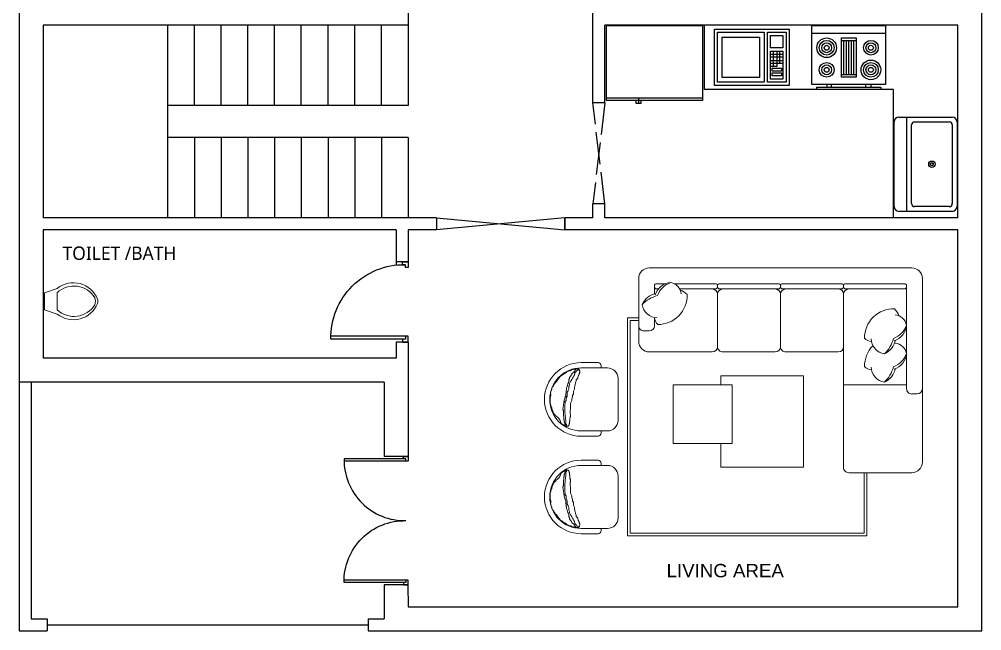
# Model space of a CAD drawing. Header units: inches. Extents: x 683 to 1043, y 445 to 817.
# Drawn here: x 683.5 to 1043.5, y 445.2 to 674 of the extents above; entities that cross this region are included whole.
import ezdxf

# ---------------------------------------------------------------- set-up
doc = ezdxf.new("R2010")
doc.units = ezdxf.units.IN
doc.header["$MEASUREMENT"] = 0
doc.linetypes.add('ACAD_ISO02W100', pattern=[15, 12, -3])
for name, color, linetype, lineweight in [('ceiling', 144, 'Continuous', 18), ('FURN', 191, 'Continuous', 13), ('revised plan$0$fixtures', 67, 'Continuous', 5)]:
    doc.layers.add(name, color=color, linetype=linetype, lineweight=lineweight)
for name, color, linetype in [('DOOR', 3, 'Continuous'), ('stair', 203, 'Continuous'), ('TEXT', 11, 'Continuous')]:
    doc.layers.add(name, color=color, linetype=linetype)
doc.layers.add('wall', color=70, linetype='Continuous', plot=False)
doc.styles.get("Standard").update_dxf_attribs({"font": 'arial.ttf'})

# ---------------------------------------------------------------- blocks, each defined once
blk = doc.blocks.new('121')
for p, q in [((72.05, 349.04), (72.05, 346.04)), ((73.55, 349.04), (72.05, 349.04)), ((73.55, 347.54), (73.55, 349.04)), ((72.05, 346.04), (75.05, 346.04)), ((75.05, 347.54), (73.55, 347.54)), ((75.05, 346.04), (75.05, 347.54))]:
    blk.add_line(p, q)
blk = doc.blocks.new('222')
for p, q in [((235.05, 347.54), (235.05, 386.54)), ((236.55, 347.54), (236.55, 386.54))]:
    blk.add_line(p, q)
blk.add_arc((235.8, 348.29), 38.26, 88.8767, 181.1233)
blk = doc.blocks.new('1.2')
at = {"layer": 'DOOR', "yscale": 0.7142857142855983, "zscale": 0.7142857142855983, "rotation": 270}
for name, p, xscale in [('121', (3458.44, 3468.09), 0.7142857142855983), ('222', (3458.44, 3246.59), -0.7142857142855983), ('121', (3458.44, 3335.16), -0.7142857142855983)]:
    blk.add_blockref(name, p, dxfattribs=dict(at, xscale=xscale))
blk = doc.blocks.new('revised plan$0$w.c')
at = {"layer": 'revised plan$0$fixtures'}
for p, q in [((11.05, -0.16), (6.25, 1.44)), ((6.25, -6.56), (6.25, -0.16)), ((11.05, -0.16), (11.05, -6.56)), ((11.05, -6.56), (6.25, -8.16))]:
    blk.add_line(p, q, dxfattribs=at)
for centre, radius, start, end in [((0.19, -6.18), 9.74, 51.4691, 157.9714), ((0, -6.72), 9.06, 46.3677, 148.9468), ((-5.75, -3.36), 3.2, 164.8605, 195.1395), ((-4.85, -3.36), 3.2, 155.7318, 204.2682), ((0.19, -0.54), 9.74, 202.0284, 308.5307), ((0, 0), 9.06, 211.053, 313.6321)]:
    blk.add_arc(centre, radius, start, end, dxfattribs=at)
blk = doc.blocks.new('HG')
for p, q in [((34014.5, -5516.49), (34030.22, -5516.49)), ((34010.57, -5530.25), (34010.57, -5520.42)), ((34034.15, -5530.25), (34034.15, -5520.42)), ((34008.6, -5530.25), (34008.6, -5523.96)), ((34009.78, -5522.78), (34010.57, -5522.78)), ((34034.15, -5522.78), (34034.93, -5522.78)), ((34036.11, -5523.96), (34036.11, -5530.25)), ((34010.84, -5531.15), (34010.84, -5531.06)), ((34010.93, -5531.32), (34010.84, -5531.15)), ((34010.84, -5531.32), (34010.93, -5531.15)), ((34010.84, -5531.49), (34010.84, -5531.32)), ((34010.93, -5531.15), (34011.27, -5530.97)), ((34010.93, -5531.15), (34011.1, -5531.32)), ((34010.93, -5531.83), (34010.93, -5531.32)), ((34011.02, -5532.01), (34010.93, -5531.83)), ((34010.93, -5532.18), (34010.93, -5532.09)), ((34011.1, -5532.26), (34010.93, -5532.18)), ((34011.02, -5532.69), (34011.02, -5532.01)), ((34011.1, -5532.87), (34011.02, -5532.69)), ((34011.1, -5531.32), (34011.27, -5531.4)), ((34011.27, -5532.35), (34011.1, -5532.26)), ((34011.1, -5533.21), (34011.1, -5532.87)), ((34011.27, -5530.97), (34011.45, -5530.89)), ((34011.27, -5531.4), (34011.36, -5531.58)), ((34011.45, -5532.52), (34011.27, -5532.35)), ((34011.36, -5531.58), (34011.45, -5531.75)), ((34011.45, -5530.89), (34011.62, -5530.89)), ((34011.45, -5531.75), (34011.62, -5531.83)), ((34011.62, -5532.61), (34011.45, -5532.52)), ((34011.62, -5530.89), (34011.79, -5530.8)), ((34011.62, -5531.83), (34011.7, -5532.01)), ((34011.79, -5532.78), (34011.62, -5532.61)), ((34011.7, -5532.01), (34011.96, -5532.18)), ((34011.79, -5530.8), (34012.31, -5530.8)), ((34011.96, -5532.87), (34011.79, -5532.78)), ((34011.96, -5532.18), (34012.13, -5532.35)), ((34012.13, -5532.95), (34011.96, -5532.87)), ((34012.13, -5532.35), (34012.31, -5532.52)), ((34012.22, -5533.14), (34012.13, -5532.95)), ((34012.39, -5533.31), (34012.22, -5533.14)), ((34012.31, -5530.8), (34012.48, -5530.89)), ((34012.31, -5532.52), (34012.48, -5532.61)), ((34012.48, -5530.89), (34012.65, -5530.89)), ((34012.48, -5532.61), (34012.74, -5532.69)), ((34012.65, -5530.89), (34012.82, -5530.97)), ((34012.74, -5532.69), (34012.91, -5532.78)), ((34012.82, -5530.97), (34012.99, -5531.06)), ((34012.91, -5532.78), (34013.17, -5532.78)), ((34012.99, -5531.06), (34013.17, -5531.06)), ((34013.17, -5531.06), (34013.34, -5531.23)), ((34013.17, -5532.78), (34013.34, -5532.87)), ((34013.34, -5531.23), (34013.51, -5531.32)), ((34013.34, -5532.87), (34013.51, -5532.95)), ((34013.51, -5531.32), (34013.68, -5531.4)), ((34013.51, -5532.95), (34013.68, -5533.14)), ((34013.68, -5531.4), (34013.85, -5531.4)), ((34013.68, -5533.14), (34013.85, -5533.14)), ((34013.85, -5531.4), (34014.03, -5531.49)), ((34013.85, -5533.14), (34014.03, -5533.31)), ((34014.03, -5531.49), (34014.2, -5531.49)), ((34014.2, -5531.49), (34014.37, -5531.58)), ((34014.37, -5531.58), (34014.71, -5531.75)), ((34014.71, -5531.75), (34015.07, -5532.09)), ((34015.07, -5532.09), (34015.24, -5532.09)), ((34015.24, -5532.09), (34015.5, -5532.18)), ((34015.5, -5532.18), (34015.84, -5532.26)), ((34015.84, -5532.26), (34016.18, -5532.44)), ((34016.18, -5532.44), (34016.36, -5532.44)), ((34016.36, -5532.44), (34016.7, -5532.52)), ((34016.7, -5532.52), (34016.96, -5532.52)), ((34016.96, -5532.52), (34017.22, -5532.61)), ((34017.22, -5532.61), (34017.47, -5532.61)), ((34017.47, -5532.61), (34017.82, -5532.78)), ((34017.82, -5532.78), (34018.59, -5532.78)), ((34018.59, -5532.78), (34019.28, -5533.14)), ((34019.28, -5533.14), (34020.41, -5533.14)), ((34020.41, -5533.14), (34020.75, -5533.48)), ((34011.19, -5533.38), (34011.1, -5533.21)), ((34011.19, -5533.57), (34011.19, -5533.38)), ((34011.27, -5533.74), (34011.19, -5533.57)), ((34011.27, -5533.91), (34011.27, -5533.74)), ((34011.45, -5534), (34011.27, -5533.91)), ((34011.53, -5534.17), (34011.45, -5534)), ((34011.62, -5534.34), (34011.53, -5534.17)), ((34011.62, -5534.86), (34011.62, -5534.34)), ((34011.7, -5535.03), (34011.62, -5534.86)), ((34011.79, -5535.2), (34011.7, -5535.03)), ((34011.79, -5535.37), (34011.79, -5535.2)), ((34011.96, -5535.46), (34011.79, -5535.37)), ((34012.05, -5535.63), (34011.96, -5535.46)), ((34012.22, -5535.72), (34012.05, -5535.63)), ((34012.31, -5535.89), (34012.22, -5535.72)), ((34012.48, -5536.06), (34012.31, -5535.89)), ((34012.48, -5533.48), (34012.39, -5533.31)), ((34012.65, -5533.64), (34012.48, -5533.48)), ((34012.56, -5536.23), (34012.48, -5536.06)), ((34012.65, -5536.4), (34012.56, -5536.23)), ((34012.82, -5533.74), (34012.65, -5533.64)), ((34012.74, -5536.58), (34012.65, -5536.4)), ((34012.82, -5536.75), (34012.74, -5536.58)), ((34012.99, -5533.81), (34012.82, -5533.74)), ((34012.99, -5536.92), (34012.82, -5536.75)), ((34013.17, -5533.91), (34012.99, -5533.81)), ((34013.34, -5534.08), (34013.17, -5533.91)), ((34013.51, -5534.17), (34013.34, -5534.08)), ((34013.68, -5534.25), (34013.51, -5534.17)), ((34013.85, -5534.43), (34013.68, -5534.25)), ((34014.03, -5534.51), (34013.85, -5534.43)), ((34014.03, -5533.31), (34014.45, -5533.48)), ((34014.2, -5534.6), (34014.03, -5534.51)), ((34014.37, -5534.6), (34014.2, -5534.6)), ((34014.54, -5534.68), (34014.37, -5534.6)), ((34014.45, -5533.48), (34014.88, -5533.81)), ((34014.71, -5534.77), (34014.54, -5534.68)), ((34014.88, -5534.77), (34014.71, -5534.77)), ((34014.88, -5533.81), (34015.24, -5534)), ((34015.07, -5534.86), (34014.88, -5534.77)), ((34015.41, -5534.86), (34015.07, -5534.86)), ((34015.24, -5534), (34015.5, -5534.17)), ((34015.67, -5534.94), (34015.41, -5534.86)), ((34015.5, -5534.17), (34015.67, -5534.25)), ((34015.67, -5534.25), (34015.93, -5534.43)), ((34015.84, -5534.94), (34015.67, -5534.94)), ((34016.01, -5535.03), (34015.84, -5534.94)), ((34015.93, -5534.43), (34016.18, -5534.51)), ((34016.18, -5535.11), (34016.01, -5535.03)), ((34016.18, -5534.51), (34016.36, -5534.6)), ((34016.36, -5535.2), (34016.18, -5535.11)), ((34016.36, -5534.6), (34016.53, -5534.6)), ((34016.53, -5535.29), (34016.36, -5535.2)), ((34016.53, -5534.6), (34016.79, -5534.68)), ((34016.7, -5535.29), (34016.53, -5535.29)), ((34016.96, -5535.37), (34016.7, -5535.29)), ((34016.79, -5534.68), (34016.96, -5534.68)), ((34016.96, -5534.68), (34017.22, -5534.77)), ((34017.22, -5535.37), (34016.96, -5535.37)), ((34017.22, -5534.77), (34017.39, -5534.86)), ((34017.39, -5535.46), (34017.22, -5535.37)), ((34017.39, -5534.86), (34018.16, -5534.86)), ((34017.56, -5535.46), (34017.39, -5535.46)), ((34017.82, -5535.63), (34017.56, -5535.46)), ((34017.99, -5535.72), (34017.82, -5535.63)), ((34018.16, -5535.72), (34017.99, -5535.72)), ((34018.16, -5534.86), (34018.42, -5534.94)), ((34018.33, -5535.8), (34018.16, -5535.72)), ((34018.68, -5535.8), (34018.33, -5535.8)), ((34018.42, -5534.94), (34018.68, -5535.03)), ((34018.68, -5535.03), (34018.93, -5535.11)), ((34018.85, -5535.89), (34018.68, -5535.8)), ((34019.79, -5535.89), (34018.85, -5535.89)), ((34018.93, -5535.11), (34019.11, -5535.2)), ((34019.11, -5535.2), (34019.28, -5535.29)), ((34019.28, -5535.29), (34019.54, -5535.37)), ((34019.54, -5535.37), (34019.71, -5535.46)), ((34019.71, -5535.46), (34019.88, -5535.54)), ((34019.97, -5535.97), (34019.79, -5535.89)), ((34019.88, -5535.54), (34021.09, -5535.54)), ((34020.75, -5535.97), (34019.97, -5535.97)), ((34020.75, -5533.48), (34021.44, -5533.48)), ((34020.92, -5536.06), (34020.75, -5535.97)), ((34021.09, -5536.06), (34020.92, -5536.06)), ((34021.09, -5535.54), (34021.78, -5535.89)), ((34021.27, -5536.15), (34021.09, -5536.06)), ((34021.44, -5536.23), (34021.27, -5536.15)), ((34021.44, -5533.48), (34022.12, -5533.81)), ((34021.95, -5536.4), (34021.44, -5536.23)), ((34021.78, -5535.89), (34022.81, -5535.89)), ((34022.3, -5536.49), (34021.95, -5536.4)), ((34022.12, -5533.81), (34022.81, -5533.81)), ((34022.47, -5536.58), (34022.3, -5536.49)), ((34022.64, -5536.58), (34022.47, -5536.58)), ((34022.81, -5536.66), (34022.64, -5536.58)), ((34022.81, -5533.81), (34023.5, -5534.17)), ((34022.81, -5535.89), (34023.16, -5536.23)), ((34023.24, -5536.66), (34022.81, -5536.66)), ((34023.16, -5536.23), (34023.59, -5536.23)), ((34023.41, -5536.75), (34023.24, -5536.66)), ((34023.93, -5536.75), (34023.41, -5536.75)), ((34023.5, -5534.17), (34023.67, -5534.17)), ((34023.59, -5536.23), (34023.76, -5536.32)), ((34023.67, -5534.17), (34023.84, -5534.25)), ((34023.76, -5536.32), (34023.93, -5536.32)), ((34023.84, -5534.25), (34026.16, -5534.25)), ((34023.93, -5536.32), (34024.1, -5536.4)), ((34024.19, -5536.83), (34023.93, -5536.75)), ((34024.1, -5536.4), (34027.46, -5536.4)), ((34026.16, -5534.25), (34026.43, -5534.34)), ((34026.43, -5534.34), (34027.89, -5534.34)), ((34027.46, -5536.4), (34027.81, -5536.32)), ((34027.81, -5536.32), (34028.32, -5536.32)), ((34027.89, -5534.34), (34028.07, -5534.25)), ((34028.07, -5534.25), (34028.75, -5534.25)), ((34028.32, -5536.32), (34028.49, -5536.23)), ((34028.49, -5536.23), (34028.67, -5536.23)), ((34028.84, -5536.75), (34028.58, -5536.83)), ((34028.67, -5536.23), (34029.1, -5536.15)), ((34028.75, -5534.25), (34028.92, -5534.34)), ((34029.87, -5536.75), (34028.84, -5536.75)), ((34028.92, -5534.34), (34029.1, -5534.43)), ((34029.1, -5534.43), (34029.27, -5534.43)), ((34029.1, -5536.15), (34029.78, -5536.15)), ((34029.27, -5534.43), (34029.44, -5534.51)), ((34029.44, -5534.51), (34030.47, -5534.51)), ((34029.78, -5536.15), (34030.04, -5536.06)), ((34030.04, -5536.66), (34029.87, -5536.75)), ((34030.04, -5536.06), (34030.9, -5536.06)), ((34030.21, -5536.66), (34030.04, -5536.66)), ((34030.39, -5536.58), (34030.21, -5536.66)), ((34030.73, -5536.58), (34030.39, -5536.58)), ((34030.47, -5534.51), (34030.64, -5534.6)), ((34030.64, -5534.6), (34030.99, -5534.6)), ((34030.9, -5536.49), (34030.73, -5536.58)), ((34030.9, -5536.06), (34031.07, -5535.97)), ((34031.16, -5536.49), (34030.9, -5536.49)), ((34030.99, -5534.6), (34031.16, -5534.68)), ((34031.07, -5535.97), (34031.42, -5535.97)), ((34031.16, -5534.68), (34031.33, -5534.68)), ((34031.33, -5536.4), (34031.16, -5536.49)), ((34031.33, -5534.68), (34031.5, -5534.77)), ((34031.5, -5536.32), (34031.33, -5536.4)), ((34031.42, -5535.97), (34031.59, -5535.89)), ((34031.5, -5534.77), (34031.86, -5534.77)), ((34031.86, -5536.32), (34031.5, -5536.32)), ((34031.59, -5535.89), (34031.76, -5535.89)), ((34031.76, -5535.89), (34031.93, -5535.8)), ((34031.86, -5534.77), (34032.03, -5534.86)), ((34032.03, -5536.23), (34031.86, -5536.32)), ((34031.93, -5536.75), (34031.86, -5536.92)), ((34031.93, -5535.8), (34032.11, -5535.72)), ((34032.03, -5536.58), (34031.93, -5536.75)), ((34032.03, -5534.86), (34032.2, -5535.03)), ((34032.2, -5536.15), (34032.03, -5536.23)), ((34032.2, -5536.32), (34032.03, -5536.58)), ((34032.11, -5535.72), (34032.29, -5535.63)), ((34032.2, -5535.03), (34032.37, -5535.11)), ((34032.37, -5536.15), (34032.2, -5536.15)), ((34032.29, -5536.15), (34032.2, -5536.32)), ((34032.29, -5535.63), (34032.37, -5535.63)), ((34032.37, -5535.97), (34032.29, -5536.15)), ((34032.37, -5535.11), (34032.37, -5535.63)), ((34032.37, -5535.63), (34032.46, -5535.8)), ((34032.46, -5535.8), (34032.37, -5535.97)), ((34013.08, -5537.09), (34012.99, -5536.92)), ((34013.17, -5537.27), (34013.08, -5537.09)), ((34013.25, -5537.44), (34013.17, -5537.27)), ((34013.42, -5537.61), (34013.25, -5537.44)), ((34013.6, -5537.78), (34013.42, -5537.61)), ((34013.68, -5537.95), (34013.6, -5537.78)), ((34013.77, -5538.13), (34013.68, -5537.95)), ((34013.94, -5538.21), (34013.77, -5538.13)), ((34014.03, -5538.38), (34013.94, -5538.21)), ((34014.2, -5538.38), (34014.03, -5538.38)), ((34014.28, -5538.56), (34014.2, -5538.38)), ((34014.45, -5538.64), (34014.28, -5538.56)), ((34014.63, -5538.73), (34014.45, -5538.64)), ((34014.8, -5538.9), (34014.63, -5538.73)), ((34014.97, -5538.99), (34014.8, -5538.9)), ((34015.07, -5539.16), (34014.97, -5538.99)), ((34015.24, -5539.16), (34015.07, -5539.16)), ((34015.31, -5539.33), (34015.24, -5539.16)), ((34015.5, -5539.42), (34015.31, -5539.33)), ((34015.67, -5539.5), (34015.5, -5539.42)), ((34015.75, -5539.67), (34015.67, -5539.5)), ((34015.93, -5539.67), (34015.75, -5539.67)), ((34015.93, -5539.85), (34015.93, -5539.67)), ((34016.1, -5539.93), (34015.93, -5539.85)), ((34016.18, -5540.1), (34016.1, -5539.93)), ((34016.36, -5540.1), (34016.18, -5540.1)), ((34016.53, -5540.28), (34016.36, -5540.1)), ((34016.7, -5540.36), (34016.53, -5540.28)), ((34016.87, -5540.45), (34016.7, -5540.36)), ((34024.45, -5536.92), (34024.19, -5536.83)), ((34024.79, -5536.92), (34024.45, -5536.92)), ((34025.05, -5537.01), (34024.79, -5536.92)), ((34025.56, -5537.01), (34025.05, -5537.01)), ((34025.82, -5537.09), (34025.56, -5537.01)), ((34025.99, -5537.09), (34025.82, -5537.09)), ((34026.16, -5537.01), (34025.99, -5537.09)), ((34026.52, -5537.01), (34026.16, -5537.01)), ((34026.69, -5536.92), (34026.52, -5537.01)), ((34028.24, -5536.92), (34026.69, -5536.92)), ((34027.89, -5540.28), (34027.81, -5540.45)), ((34028.07, -5540.19), (34027.89, -5540.28)), ((34028.15, -5540.02), (34028.07, -5540.19)), ((34028.32, -5539.93), (34028.15, -5540.02)), ((34028.41, -5536.83), (34028.24, -5536.92)), ((34028.41, -5539.76), (34028.32, -5539.93)), ((34028.58, -5536.83), (34028.41, -5536.83)), ((34028.58, -5539.59), (34028.41, -5539.76)), ((34028.84, -5539.24), (34028.58, -5539.59)), ((34029.35, -5538.73), (34028.84, -5539.24)), ((34029.53, -5538.64), (34029.35, -5538.73)), ((34029.61, -5538.47), (34029.53, -5538.64)), ((34029.78, -5538.38), (34029.61, -5538.47)), ((34029.96, -5538.3), (34029.78, -5538.38)), ((34030.13, -5538.21), (34029.96, -5538.3)), ((34030.3, -5538.13), (34030.13, -5538.21)), ((34030.47, -5538.04), (34030.3, -5538.13)), ((34030.73, -5537.95), (34030.47, -5538.04)), ((34030.9, -5537.95), (34030.73, -5537.95)), ((34031.07, -5537.87), (34030.9, -5537.95)), ((34031.16, -5537.7), (34031.07, -5537.87)), ((34031.33, -5537.61), (34031.16, -5537.7)), ((34031.5, -5537.44), (34031.33, -5537.61)), ((34031.69, -5537.35), (34031.5, -5537.44)), ((34031.86, -5537.09), (34031.69, -5537.18)), ((34031.69, -5537.18), (34031.69, -5537.35)), ((34031.86, -5536.92), (34031.86, -5537.09)), ((34017.04, -5540.53), (34016.87, -5540.45)), ((34017.22, -5540.62), (34017.04, -5540.53)), ((34017.39, -5540.71), (34017.22, -5540.62)), ((34017.47, -5540.88), (34017.39, -5540.71)), ((34017.65, -5541.05), (34017.47, -5540.88)), ((34017.82, -5541.14), (34017.65, -5541.05)), ((34017.99, -5541.22), (34017.82, -5541.14)), ((34018.16, -5541.31), (34017.99, -5541.22)), ((34018.5, -5541.31), (34018.16, -5541.31)), ((34018.68, -5541.39), (34018.5, -5541.31)), ((34018.85, -5541.39), (34018.68, -5541.39)), ((34019.02, -5541.48), (34018.85, -5541.39)), ((34019.19, -5541.48), (34019.02, -5541.48)), ((34019.36, -5541.57), (34019.19, -5541.48)), ((34019.54, -5541.65), (34019.36, -5541.57)), ((34019.71, -5541.74), (34019.54, -5541.65)), ((34020.05, -5541.74), (34019.71, -5541.74)), ((34020.22, -5541.65), (34020.05, -5541.74)), ((34020.92, -5541.65), (34020.22, -5541.65)), ((34021.09, -5541.74), (34020.92, -5541.65)), ((34021.44, -5541.74), (34021.09, -5541.74)), ((34021.61, -5541.83), (34021.44, -5541.74)), ((34022.3, -5541.83), (34021.61, -5541.83)), ((34022.47, -5541.91), (34022.3, -5541.83)), ((34022.81, -5541.91), (34022.47, -5541.91)), ((34022.98, -5541.83), (34022.81, -5541.91)), ((34024.02, -5541.83), (34022.98, -5541.83)), ((34024.19, -5541.74), (34024.02, -5541.83)), ((34024.36, -5541.74), (34024.19, -5541.74)), ((34024.53, -5541.65), (34024.36, -5541.74)), ((34024.7, -5541.65), (34024.53, -5541.65)), ((34024.87, -5541.57), (34024.7, -5541.65)), ((34025.05, -5541.48), (34024.87, -5541.57)), ((34025.22, -5541.39), (34025.05, -5541.48)), ((34025.39, -5541.39), (34025.22, -5541.39)), ((34025.56, -5541.31), (34025.39, -5541.39)), ((34025.73, -5541.31), (34025.56, -5541.31)), ((34025.99, -5541.22), (34025.73, -5541.31)), ((34026.16, -5541.14), (34025.99, -5541.22)), ((34026.35, -5541.05), (34026.16, -5541.14)), ((34026.52, -5540.96), (34026.35, -5541.05)), ((34026.69, -5540.96), (34026.52, -5540.96)), ((34026.86, -5540.88), (34026.69, -5540.96)), ((34027.03, -5540.79), (34026.86, -5540.88)), ((34027.29, -5540.71), (34027.03, -5540.79)), ((34027.46, -5540.62), (34027.29, -5540.71)), ((34027.64, -5540.53), (34027.46, -5540.62)), ((34027.81, -5540.45), (34027.64, -5540.53))]:
    blk.add_line(p, q)
for centre, radius, start, end in [((34014.5, -5520.42), 3.93, 90, 180), ((34030.22, -5520.42), 3.93, 0, 90), ((34009.78, -5523.96), 1.18, 90, 180), ((34034.93, -5523.96), 1.18, 0, 90), ((34022.36, -5530.25), 13.76, 180, 0), ((34022.36, -5530.25), 11.79, 180, 360)]:
    blk.add_arc(centre, radius, start, end)
blk = doc.blocks.new('2')
at = {"layer": 'ceiling'}
for p, q in [((3627.63, 3104.67), (3558.89, 3104.67)), ((3554.96, 3100.74), (3554.96, 3002.49)), ((3602.12, 3100.74), (3602.12, 3102.71)), ((3631.56, 3077.16), (3631.56, 3100.74)), ((3560.86, 3097.99), (3560.86, 3075.99)), ((3561.65, 3098.78), (3600.16, 3098.78)), ((3562.04, 3098.78), (3561.65, 3098.78)), ((3562.82, 3077.16), (3562.82, 3097.99)), ((3597.11, 3098.78), (3600.16, 3098.78)), ((3598.64, 3098.78), (3598.64, 3075.2)), ((3596.95, 3091.81), (3596.95, 3091.22)), ((3631.56, 3083.87), (3655.16, 3083.87)), ((3631.56, 3082.87), (3654.16, 3082.87)), ((3654.16, 3082.87), (3654.16, 2995.37)), ((3655.16, 3083.87), (3655.16, 2994.37)), ((3562.82, 3075.99), (3562.82, 3078.81)), ((3560.86, 3074.41), (3560.86, 3052.41)), ((3562.04, 3075.2), (3561.65, 3075.2)), ((3561.65, 3075.2), (3562.04, 3075.2)), ((3562.82, 3052.41), (3562.82, 3074.41)), ((3564.79, 3075.2), (3584.44, 3075.2)), ((3629.6, 3075.2), (3584.44, 3075.2)), ((3586.4, 3053.58), (3586.4, 3073.23)), ((3586.4, 3055.63), (3586.4, 3057.41)), ((3560.86, 3039.83), (3560.86, 3050.83)), ((3561.65, 3051.62), (3562.04, 3051.62)), ((3561.65, 3051.62), (3562.04, 3051.62)), ((3562.82, 3050.83), (3562.82, 3039.83)), ((3564.79, 3051.62), (3584.44, 3051.62)), ((3586.4, 3030), (3586.4, 3049.65)), ((3560.86, 3039.83), (3560.86, 3028.83)), ((3562.82, 3028.83), (3562.82, 3039.83)), ((3586.4, 3032.05), (3586.4, 3033.83)), ((3561.65, 3028.04), (3562.04, 3028.04)), ((3561.65, 3028.04), (3562.04, 3028.04)), ((3564.79, 3028.04), (3584.44, 3028.04)), ((3560.86, 3011.86), (3560.86, 3027.25)), ((3562.82, 3027.25), (3562.82, 3013.84)), ((3586.4, 3002.49), (3586.4, 3026.07)), ((3560.86, 3005.25), (3560.86, 3008.59)), ((3562.04, 3004.46), (3561.65, 3004.46)), ((3564.72, 3004.46), (3562.04, 3004.46)), ((3562.82, 3005.96), (3562.82, 3005.25)), ((3576.58, 3004.46), (3573.53, 3004.46)), ((3578.54, 3000.53), (3578.54, 3002.49)), ((3582.47, 2998.56), (3558.89, 2998.56)), ((3573.66, 2994.37), (3573.66, 2998.56)), ((3574.66, 2995.37), (3574.66, 2998.56)), ((3654.16, 2995.37), (3574.66, 2995.37)), ((3655.16, 2994.37), (3573.66, 2994.37))]:
    blk.add_line(p, q, dxfattribs=at)
blk.add_lwpolyline([(3620.66, 3029.32), (3629.46, 3029.32), (3629.46, 3060.25), (3595.36, 3060.25), (3595.36, 3029.32), (3598.66, 3029.32)], dxfattribs=at)
blk.add_lwpolyline([(3620.66, 3011.52), (3620.66, 3033.52), (3598.66, 3033.52), (3598.66, 3011.52)], close=True, dxfattribs=at)
for centre, radius, start, end in [((3558.89, 3100.74), 3.93, 90, 180), ((3600.16, 3102.71), 1.96, 0, 90), ((3627.63, 3100.74), 3.93, 0, 90), ((3600.16, 3100.74), 1.97, 270, 0), ((3561.65, 3097.99), 0.786, 90, 180), ((3562.04, 3097.99), 0.786, 0, 90), ((3577.58, 3093.81), 5.12, 104.1064, 172.232), ((3575.81, 3092.11), 6.69, 17.2714, 85.4668), ((3573.33, 3090.64), 8.68, 21.5683, 69.7406), ((3588.17, 3093.81), 5.12, 104.1064, 172.232), ((3586.39, 3092.11), 6.69, 17.2714, 85.4668), ((3583.91, 3090.64), 8.68, 21.5683, 69.7406), ((3574.71, 3089.74), 6.36, 106.7793, 134.4945), ((3581.18, 3093.95), 10.93, 178.285, 270.5789), ((3578.68, 3082.63), 11.52, 42.7368, 76.3508), ((3580.76, 3087.7), 6.95, 23.3152, 79.3613), ((3589.27, 3082.63), 11.52, 42.7368, 76.3508), ((3591.35, 3087.7), 6.95, 23.3152, 79.3613), ((3581.3, 3091.42), 5.92, 272.0672, 350.6072), ((3591.89, 3091.42), 5.92, 272.0672, 350.6072), ((3578.08, 3086.1), 4.45, 316.1116, 353.7097), ((3591.77, 3093.95), 10.93, 225.2883, 270.5789), ((3588.67, 3086.1), 4.45, 316.1116, 353.7097), ((3561.65, 3075.99), 0.786, 180, 270), ((3561.65, 3074.41), 0.786, 90, 180), ((3562.04, 3075.99), 0.786, 270, 0), ((3562.04, 3074.41), 0.786, 0, 90), ((3564.79, 3077.16), 1.97, 180, 270), ((3564.79, 3073.23), 1.97, 90, 180), ((3584.44, 3073.23), 1.97, 0, 90), ((3629.6, 3077.16), 1.97, 270, 0), ((3564.79, 3053.58), 1.97, 180, 270), ((3584.44, 3053.58), 1.97, 270, 0), ((3561.65, 3052.41), 0.786, 180, 270), ((3561.65, 3050.83), 0.786, 90, 180), ((3562.04, 3052.41), 0.786, 270, 0), ((3562.04, 3050.83), 0.786, 0, 90), ((3564.79, 3049.65), 1.97, 90, 180), ((3584.44, 3049.65), 1.97, 0, 90), ((3561.65, 3028.83), 0.786, 180, 270), ((3561.65, 3027.25), 0.786, 90, 180), ((3562.04, 3028.83), 0.786, 270, 0), ((3562.04, 3027.25), 0.786, 0, 90), ((3564.79, 3030), 1.97, 180, 270), ((3564.79, 3026.07), 1.97, 90, 180), ((3584.44, 3030), 1.97, 270, 0), ((3584.44, 3026.07), 1.97, 0, 90), ((3565.34, 3009.38), 5.12, 97.768, 165.8936), ((3569.41, 3012.25), 6.36, 135.5055, 163.2207), ((3565.2, 3005.78), 10.93, 359.4211, 91.715), ((3568.51, 3013.63), 8.68, 200.2594, 248.4317), ((3567.04, 3011.15), 6.69, 184.5332, 252.7286), ((3558.89, 3002.49), 3.93, 180, 270), ((3561.65, 3005.25), 0.786, 180, 270), ((3562.04, 3005.25), 0.786, 270, 0), ((3571.45, 3006.2), 6.95, 190.6387, 246.6848), ((3576.52, 3008.28), 11.52, 193.6492, 227.2632), ((3567.73, 3005.66), 5.92, 279.3928, 357.9328), ((3573.05, 3008.88), 4.45, 276.2903, 313.8884), ((3576.58, 3002.49), 1.97, 0, 90), ((3582.47, 3002.49), 3.93, 270, 0), ((3576.58, 3000.53), 1.97, 270, 0)]:
    blk.add_arc(centre, radius, start, end, dxfattribs=at)
blk.add_blockref('HG', (-30418.21, 8507.33), dxfattribs=at)
at = {"layer": 'ceiling', "xscale": -1}
blk.add_blockref('HG', (37663, 8507.33), dxfattribs=at)
blk = doc.blocks.new('Sink-single - 30 in top')
blk.add_line((-15, -3.999996), (15, -3.999996))
for points in [[(-13.5, 0), (13.5, 0)], [(-15, -18.499996), (-15, -1.5)], [(15, -1.5), (15, -18.499996)], [(-12.5, -5.499996), (12.5, -5.499996)], [(-13.5, -17.499996), (-13.5, -6.499996)], [(13.5, -6.499996), (13.5, -17.499996)], [(13.5, -19.999996), (-13.5, -19.999996)], [(12.5, -18.499996), (-12.5, -18.499996)]]:
    blk.add_lwpolyline(points)
for radius in [1, 0.5]:
    blk.add_circle((0, -11.999996), radius)
for centre, radius, start, end in [((-13.5, -1.5), 1.5, 90, 180), ((13.5, -1.5), 1.5, 0, 90), ((-12.5, -6.499996), 1, 90, 180), ((12.5, -6.499996), 1, 0, 90), ((-12.5, -17.499996), 1, 180, 270), ((12.5, -17.499996), 1, 270, 0), ((-13.5, -18.499996), 1.5, 180, 270), ((13.5, -18.499996), 1.5, 270, 0)]:
    blk.add_arc(centre, radius, start, end)
blk = doc.blocks.new('Refrigerator-2 door - 36 in top')
for p, q in [((0, -26.999999), (36, -26.999999)), ((11, -27.999999), (11, -28.999999)), ((12, -26.999999), (12, -28.999999)), ((13, -28.999999), (13, -27.999999)), ((11, -28.999999), (13, -28.999999))]:
    blk.add_line(p, q)
blk.add_lwpolyline([(0, -27.999999), (0, 0), (36, 0), (36, -27.999999)], close=True)
blk = doc.blocks.new('Range-Oven - 30 in top')
for p, q in [((0, -3), (30, -3)), ((12, -6), (18, -6)), ((13, -20), (13, -6)), ((14, -6), (14, -20)), ((15, -20), (15, -6)), ((16, -6), (16, -20)), ((17, -20), (17, -6)), ((18, -20), (12, -20)), ((6, -24), (6, -25)), ((8, -25), (8, -24)), ((22, -25), (22, -24)), ((24, -24), (24, -25))]:
    blk.add_line(p, q)
for points in [[(0, -24), (0, 0), (30, 0), (30, -24)], [(12, -21), (12, -5), (18, -5), (18, -21)], [(2, -26), (2, -25), (28, -25), (28, -26)]]:
    blk.add_lwpolyline(points, close=True)
for centre, radius in [((6, -9), 4), ((6, -9), 3), ((6, -9), 2), ((24, -9), 3), ((24, -9), 2), ((6, -9), 1), ((24, -9), 1), ((6, -18), 3), ((24, -18), 4), ((24, -18), 3), ((6, -18), 2), ((6, -18), 1), ((24, -18), 2), ((24, -18), 1)]:
    blk.add_circle(centre, radius)
blk = doc.blocks.new('Microwave')
for p, q in [((18, 10), (22, 10)), ((19, 7), (19, 11)), ((20, 11), (20, 7)), ((21, 7), (21, 11)), ((22, 9), (18, 9)), ((18, 8), (22, 8)), ((22, 7), (18, 7)), ((19, 6), (19, 7)), ((20, 7), (20, 6)), ((20, 6), (18, 6))]:
    blk.add_line(p, q)
for points in [[(0, 0), (0, 18), (24, 18), (24, 0)], [(1, 1), (1, 17), (16, 17), (16, 1)], [(2.5, 2.5), (2.5, 15.5), (14.5, 15.5), (14.5, 2.5)], [(17, 1), (17, 17), (23, 17), (23, 1)], [(18, 12), (18, 16), (22, 16), (22, 12)], [(18, 2), (18, 11), (22, 11), (22, 2)], [(18.5, 4.5), (18.5, 5.5), (21.5, 5.5), (21.5, 4.5)], [(18.5, 3), (18.5, 4), (21.5, 4), (21.5, 3)]]:
    blk.add_lwpolyline(points, close=True)

msp = doc.modelspace()

# ---------------------------------------------------------------- linework, layer by layer
at = {"color": 32, "true_color": 0xcd6928}
for p, q in [((839.51, 599.73), (887.51, 595.23)), ((887.51, 599.73), (839.51, 595.23))]:
    msp.add_line(p, q, dxfattribs=at)
at = {"layer": 'stair'}
for p, q in [((739, 671.73), (739, 599.73)), ((749, 641.73), (749, 671.73)), ((759, 641.73), (759, 671.73)), ((769, 641.73), (769, 671.73)), ((779, 641.73), (779, 671.73)), ((789, 641.73), (789, 671.73)), ((799, 641.73), (799, 671.73)), ((809, 641.73), (809, 671.73)), ((819, 641.73), (819, 671.73)), ((829, 671.73), (829, 641.73)), ((829, 641.73), (739, 641.73)), ((829, 629.73), (739, 629.73)), ((749, 629.73), (749, 599.73)), ((759, 629.73), (759, 599.73)), ((769, 629.73), (769, 599.73)), ((779, 629.73), (779, 599.73)), ((789, 629.73), (789, 599.73)), ((799, 629.73), (799, 599.73)), ((809, 629.73), (809, 599.73)), ((819, 629.73), (819, 599.73)), ((829, 629.73), (829, 599.73)), ((694, 447.48), (814, 447.48))]:
    msp.add_line(p, q, dxfattribs=at)
at = {"layer": 'wall'}
for p, q in [((683.5, 817.23), (683.5, 538.23)), ((1043.5, 445.23), (1043.5, 817.23)), ((829, 682.23), (829, 671.73)), ((898.02, 642.74), (898.02, 682.23)), ((829, 671.73), (692.5, 671.73)), ((692.5, 671.73), (692.5, 599.73)), ((1034.5, 671.73), (902.52, 671.73)), ((902.52, 642.74), (902.52, 671.73)), ((939.8, 647.73), (939.8, 671.73)), ((1034.5, 599.73), (1034.5, 671.73)), ((1010.5, 647.73), (939.8, 647.73)), ((1010.5, 599.73), (1010.5, 647.73)), ((902.52, 642.74), (898.02, 642.74)), ((898.02, 599.73), (898.02, 604.88)), ((902.52, 604.88), (898.02, 604.88)), ((902.52, 599.73), (902.52, 604.88)), ((829, 599.73), (692.5, 599.73)), ((839.51, 599.73), (829, 599.73)), ((839.51, 599.73), (839.51, 595.23)), ((898.02, 599.73), (887.51, 599.73)), ((887.51, 599.73), (887.51, 595.23)), ((887.51, 595.23), (887.51, 599.73)), ((1034.5, 599.73), (902.52, 599.73)), ((824.5, 595.23), (692.5, 595.23)), ((692.5, 595.23), (692.5, 547.23)), ((824.5, 595.23), (824.5, 582.01)), ((829, 595.23), (829, 581.09)), ((839.51, 595.23), (829, 595.23)), ((1034.5, 595.23), (887.51, 595.23)), ((1034.5, 454.23), (1034.5, 595.23)), ((829, 583.23), (824.5, 583.23)), ((829, 553.23), (824.5, 553.23)), ((824.5, 553.23), (824.5, 547.23)), ((829, 553.23), (829, 510.42)), ((824.5, 547.23), (692.5, 547.23)), ((820, 538.23), (683.5, 538.23)), ((683.5, 538.23), (683.5, 445.23)), ((688, 538.23), (688, 449.73)), ((820, 538.23), (820, 510.42)), ((829, 510.42), (820, 510.42)), ((829, 462.42), (820, 462.42)), ((820, 462.42), (820, 449.73)), ((828.71, 462.42), (829, 462.42)), ((828.86, 462.42), (829, 454.23)), ((829, 454.23), (1034.5, 454.23)), ((688, 449.73), (694, 449.73)), ((694, 449.73), (694, 445.23)), ((814, 449.73), (820, 449.73)), ((814, 449.73), (814, 445.23)), ((683.5, 445.23), (694, 445.23)), ((814, 445.23), (829, 445.23)), ((829, 445.23), (1043.5, 445.23))]:
    msp.add_line(p, q, dxfattribs=at)
at = {"layer": 'wall', "color": 32, "linetype": 'ACAD_ISO02W100', "true_color": 0xcd6928}
for p, q in [((902.52, 604.88), (898.02, 642.74)), ((902.52, 642.74), (898.02, 604.88))]:
    msp.add_line(p, q, dxfattribs=at)

# ---------------------------------------------------------------- block references
msp.add_blockref('Refrigerator-2 door - 36 in top', (903.11, 671.59))
for name, p, xscale, yscale, zscale in [('Microwave', (943.49, 649.25), 1.166889964583788, 1.166889964583788, 1.166889964583788), ('Range-Oven - 30 in top', (979.99, 671.58), 0.9184527540017237, 0.9184527540017237, 0.9184527540017237)]:
    msp.add_blockref(name, p, dxfattribs=dict(xscale=xscale, yscale=yscale, zscale=zscale))
at = {"xscale": 1.175817460294586, "yscale": 1.175817460294586, "zscale": 1.175817460294586, "rotation": 90}
msp.add_blockref('Sink-single - 30 in top', (1010.74, 619.75), dxfattribs=at)
at = {"rotation": 270}
msp.add_blockref('2', (-2083.38, 4135.92), dxfattribs=at)
at = {"layer": 'DOOR', "rotation": 179.9999999999982}
msp.add_blockref('1.2', (4534.6, 3969.86), dxfattribs=at)
at = {"layer": 'DOOR', "yscale": 0.5925925925924261, "zscale": 0.5925925925924261}
for name, p, xscale, rotation in [('222', (1034.06, 369.35), 0.5925925925924261, 90.00000000000186), ('121', (1034.06, 553.11), -0.5925925925924261, 90.00000000000185), ('222', (1034.06, 603.48), -0.5925925925924261, 89.99999999999808), ('121', (1034.06, 419.72), 0.5925925925924261, 89.99999999999814)]:
    msp.add_blockref(name, p, dxfattribs=dict(at, xscale=xscale, rotation=rotation))
at = {"layer": 'FURN', "color": 0, "lineweight": 50, "xscale": -1}
msp.add_blockref('revised plan$0$w.c', (703.96, 571.85), dxfattribs=at)

# ---------------------------------------------------------------- texts
at = {"layer": 'TEXT', "lineweight": 30, "char_height": 5}
for s, width, gutter_width, heights, insert, attachment_point in [('\\A1;{\\fYu Gothic UI|b0|i0|c0|p34;\\C6;TOILET /BATH}', 49, 1, [0], (699.7, 588.96), 1), ('\\pxqc;LIVING AREA', 63.0878, 12.5, [13.53], (979.1, 470.23), 3)]:
    msp.add_mtext_dynamic_manual_height_columns(s, width=width, gutter_width=gutter_width, heights=heights, dxfattribs=dict(at, insert=insert, attachment_point=attachment_point))

doc.saveas('drawing.dxf')
